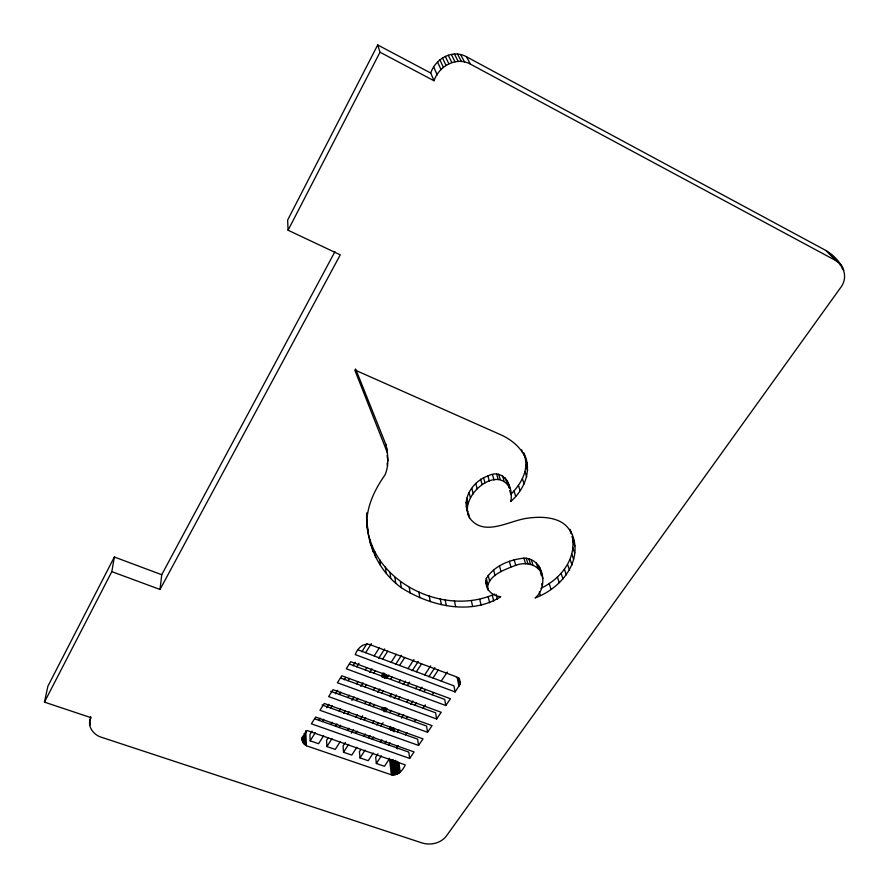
<?xml version="1.0" encoding="UTF-8"?>
<svg xmlns="http://www.w3.org/2000/svg" width="889" height="889" viewBox="0 0 889 889"><rect width="100%" height="100%" fill="white"/><g stroke="black" fill="none" stroke-linecap="round" stroke-linejoin="round"><path stroke-width="1.33" d="M302.216 740.359L302.716 737.537L307.138 730.525L405.251 764.884C402.861 770.43 397.961 775.908 391.382 774.83L306.394 745.76L302.704 742.193L302.116 737.603M569.849 529.455C585.884 558.403 562.148 588.018 535.111 597.975C549.046 586.707 543.412 558.092 523.91 558.159C509.608 559.659 494.095 565.815 486.327 578.483C484.094 587.851 491.25 596.041 500.729 596.741C470.548 615.844 429.598 605.876 401.295 587.685C377.592 570.471 365.557 541.79 366.668 512.886M540.957 588.262C560.403 579.15 576.894 558.859 572.183 536.323L574.161 541.801M467.858 511.586C461.669 497.207 474.293 480.416 487.894 475.971C504.285 467.336 513.875 487.939 510.697 501.552C524.354 489.683 532.733 470.014 523.665 452.879L527.155 464.114M367.179 516.998C368.857 501.507 376.28 487.339 385.093 474.793C389.149 465.103 388.182 454.135 385.726 444.156L355.644 368.968M460.113 683.563L458.868 678.907L455.357 676.429L369.302 644.381C362.579 643.18 357.356 648.714 355.222 654.604L455.101 691.942L459.88 684.541L459.057 678.163M840.094 263.755L836.071 260.71L470.448 64.152C456.257 56.24 438.777 66.219 434.032 80.755L430.732 73.042C435.354 58.763 452.501 48.951 466.425 56.74L825.97 250.52C838.749 258.377 851.651 274.045 840.027 288.458L446.3 836.127C440.8 843.239 430.654 845.583 422.253 843.005L101.857 737.403C93.723 735.27 86.355 725.98 90.989 717.656L44.45 702.132L47.895 686.197L114.337 557.014L161.731 574.727L160.031 589.474L111.825 571.638L114.337 557.014M510.731 494.462C519.932 485.205 527.91 472.526 525.41 458.946M569.86 529.399L571.427 533.756C564.837 516.998 543.168 515.987 527.899 518.154C509.653 520.198 484.138 537.578 469.659 518.054C457.491 497.729 496.662 463.136 509.864 488.305M89.745 725.346L90.2 722.668M89.556 723.39L90.678 716.701M541.59 573.227C536.9 563.893 524.888 561.781 515.742 565.315C505.263 569.46 487.728 575.027 487.528 588.574M430.732 73.042L377.714 44.95L287.636 220.072L288.08 230.229L340.265 254.843L160.031 589.474M44.45 702.132L111.825 571.638M288.08 230.229L379.992 52.207L377.714 44.95M161.731 574.727L334.931 251.698M312.106 731.069L309.917 734.57L310.183 740.826L318.573 743.704L323.64 735.714M318.695 720.579L320.151 718.256M326.741 707.766L328.93 704.266M335.509 693.776L337.709 690.275M344.287 679.785L345.754 677.451M353.066 665.794L355.256 662.305M361.834 651.815L366.957 643.647M310.183 740.826L315.239 732.792M322.329 721.524L323.74 719.29M330.797 708.066L332.219 705.81M339.354 694.465L340.798 692.175M348.01 680.696L349.466 678.385M356.767 666.783L358.978 663.272M365.623 652.715L371.335 643.625M330.741 724.502L332.153 722.268M339.231 711.089L340.665 708.833M347.821 697.521L349.266 695.242M356.511 683.808L357.967 681.507M365.29 669.95L366.768 667.617M374.169 655.926L379.203 647.981M328.052 737.959L326.563 740.304L326.93 746.571L335.253 749.416L340.32 741.526M335.497 726.246L336.987 723.902M343.699 713.356L345.188 711.011M351.888 700.476L354.122 696.954M360.823 686.419L363.056 682.896M369.757 672.362L371.991 668.839M378.692 658.304L384.659 648.926M326.93 746.571L331.997 738.626M339.109 727.458L340.531 725.246M347.632 714.089L349.066 711.845M356.256 700.576L357.7 698.31M364.968 686.908L366.435 684.619M373.78 673.095L375.258 670.773M382.681 659.116L387.748 651.181M347.455 730.414L348.866 728.202M356 717.09L357.434 714.845M364.646 703.621L366.101 701.354M373.391 689.997L374.858 687.708M382.226 676.229L383.715 673.906M391.16 662.294L396.261 654.36M345.321 742.493L343.076 745.982L343.532 752.261L351.788 755.083L356.856 747.293M351.322 733.192L353.566 729.691M360.312 719.223L362.556 715.734M369.302 705.255L370.802 702.932M377.547 692.453L379.803 688.964M386.548 678.496L388.793 675.007M395.538 664.528L401.539 655.226M343.532 752.261L348.599 744.415M355.756 733.347L357.178 731.147M364.334 720.068L365.768 717.834M373.002 706.644L374.458 704.388M381.77 693.076L383.248 690.786M390.638 679.34L392.127 677.04M399.606 665.461L404.728 657.527M364.023 736.27L365.446 734.081M372.624 723.035L374.069 720.812M381.325 709.655L382.781 707.411M390.115 696.131L391.593 693.853M399.017 682.452L400.506 680.152M408.007 668.617L413.896 659.56M360.956 749.316L359.445 751.627L360.001 757.906L368.19 760.706L373.258 753.005M368.491 737.748L370.002 735.436M376.792 725.035L378.303 722.724M385.837 711.167L387.348 708.855M394.138 698.454L396.405 694.987M403.184 684.574L405.451 681.107M412.24 670.706L418.274 661.46M360.001 757.906L365.079 750.16M372.247 739.192L373.691 736.992M380.881 726.002L383.059 722.668M389.604 712.656L391.071 710.422M398.428 699.176L399.917 696.909M407.351 685.541L409.596 682.107M416.374 671.762L421.564 663.839M380.448 742.093L381.892 739.904M389.104 728.936L390.56 726.735M397.861 715.645L399.328 713.411M406.706 702.21L408.195 699.954M415.652 688.619L417.163 686.341M424.698 674.884L430.665 665.828M377.958 753.772L375.68 757.217L376.336 763.507L384.448 766.285L389.526 758.673M384.793 743.437L386.304 741.137M393.138 730.802L394.649 728.502M401.484 718.168L403.762 714.723M410.585 704.388L412.863 700.943M419.686 690.609L421.964 687.164M428.798 676.829L434.865 667.65M376.336 763.507L381.403 755.85M388.615 744.971L390.06 742.793M397.294 731.869L398.761 729.669M406.073 718.623L407.551 716.401M414.952 705.233L416.441 702.977M423.92 691.686L425.431 689.419M432.999 677.996L438.244 670.084M396.738 747.849L398.194 745.682M405.451 734.792L406.918 732.592M414.252 721.59L415.741 719.368M423.153 708.244L425.398 704.877M432.154 694.742L433.665 692.475M441.255 681.096L447.289 672.051M409.662 758.428L414.096 751.938L315.662 717.067L311.394 723.813L409.662 758.428L408.807 752.116L314.85 718.879M418.552 745.427L423.031 738.859L324.285 703.455L319.962 710.278L418.552 745.427L417.641 739.159L322.107 704.955M427.542 732.269L432.065 725.646L332.997 689.697L328.63 696.598L427.542 732.269L426.576 726.046L330.708 691.331M436.621 718.979L441.2 712.278L341.821 675.784L337.398 682.752L436.621 718.979L435.599 712.8L340.643 677.996M445.811 705.533L450.445 698.754L350.733 661.705L346.266 668.761L445.811 705.533L444.722 699.41L349.433 664.061M366.735 518.865C367.29 579.917 442.111 617.633 494.706 594.041M358.311 649.97L453.946 685.864L455.101 691.942M379.992 52.207L434.032 80.755M841.672 265.689L829.937 253.532M825.97 250.52L836.071 260.71M840.149 265.055L842.928 267.856M841.983 268.345L843.828 270.212M525.399 458.024C521.065 447.523 511.797 439.988 501.74 435.221L354.744 369.924L387.393 452.734M466.425 56.74L470.448 64.152M460.635 54.573L464.547 61.952M457.557 54.096L461.402 61.474M454.423 54.04L458.202 61.419M451.29 54.407L455.012 61.786M448.212 55.185L451.879 62.574M445.256 56.351L448.856 63.775M442.455 57.907L446.011 65.353M439.877 59.819L443.367 67.297M437.555 62.041L440.988 69.553M433.821 67.264L437.188 74.876M486.127 582.873L486.905 584.751M572.816 540.601L574.794 546.09M572.683 547.391L574.661 552.914M571.66 553.78L573.616 559.337M570.116 559.47L572.06 565.048M567.649 564.659L569.571 570.249M564.415 569.293L566.326 574.905M521.632 449.801L522.499 452.357M525.91 465.325L527.644 470.525M561.092 573.305L562.97 578.939M525.021 471.726L526.744 476.96M557.414 577.05L559.259 582.695M522.388 478.738L524.088 483.994M518.42 485.35L520.098 490.639M549.113 583.34L550.902 589.018M542.857 578.45L541.101 572.816L541.201 575.327M538.545 565.326L540.29 570.938M514.02 490.972L515.664 496.295M536.334 562.993L538.067 568.593M541.712 583.684L542.412 585.951M507.108 480.382L508.719 485.661M531.266 559.692L532.967 565.282M509.708 490.517L510.919 494.506M505.397 477.949L506.997 483.216M539.312 591.941L540.356 595.363M528.844 558.725L530.533 564.315M502.418 475.493L503.996 480.749M526.266 558.203L527.933 563.793M523.91 558.159L525.566 563.748M498.662 474.237L500.218 479.482M496.651 474.159L498.196 479.415M492.517 474.782L494.04 480.038M514.153 559.726L515.742 565.315M487.894 475.971L489.372 481.238M509.308 561.27L510.875 566.882M483.516 477.604L484.972 482.871M480.66 479.193L482.094 484.483M499.507 565.937L501.007 571.571M475.759 483.46L477.16 488.761M493.584 569.905L495.051 575.561M471.859 488.483L473.226 493.806M496.206 594.53L497.373 599.13M469.136 492.717L470.492 498.062M488.161 575.305L489.595 580.984M492.306 595.341L493.739 601.086M466.703 498.24L468.036 503.607M486.327 578.483L487.739 584.173M485.894 580.673L488.317 590.463M466.058 502.174L467.381 507.552M468.592 513.709L469.659 518.054M466.203 506.141L468.259 514.942M488.25 596.997L489.661 602.753M539.845 567.604L540.79 571.516M479.782 599.43L481.138 605.209M471.337 600.631L472.637 606.409M454.401 600.742L455.601 606.531M445.189 599.819L446.322 605.609M459.391 678.529L460.18 682.574M458.568 677.796L459.88 684.541M457.113 676.974L458.946 686.43M440.266 598.842L441.377 604.62M429.198 595.808L430.243 601.597M508.241 483.016L509.086 487.95M418.841 591.93L419.819 597.697M409.251 587.407L410.173 593.163M385.726 444.156L386.548 449.323M387.071 455.468L387.893 460.68M387.115 463.158L387.526 465.78M400.428 581.951L401.295 587.685M394.916 577.439L395.749 583.173M389.927 572.46L390.738 578.161M385.348 567.149L386.126 572.838M379.747 559.759L380.492 565.426M374.891 551.925L375.603 557.559M372.091 546.013L372.791 551.625M390.438 694.187L390.782 696.92M396.939 746.249L397.272 748.994M398.983 762.695L400.183 772.285M387.248 675.629L387.593 678.374M393.705 727.724L394.205 731.836M397.939 761.995L399.305 772.963M370.002 539.856L370.691 545.446M386.193 674.818L386.537 677.562M392.76 728.302L393.105 731.036M396.805 761.206L398.328 773.552M366.646 517.565L367.157 521.687M367.357 525.532L368.035 531.055M385.07 673.906L385.57 678.018M391.582 727.402L391.916 730.147M395.594 760.328L397.261 774.041M383.881 672.895L384.537 678.385M390.338 726.402L390.838 730.525M394.483 760.706L396.138 774.43M382.815 673.14L383.315 677.262M393.16 759.606L394.972 774.708M381.892 674.662L382.226 677.407M385.804 707.611L386.293 711.722M391.982 759.773L393.771 774.875M384.67 707.644L385.159 711.756M390.793 759.806L392.571 774.908M383.559 707.555L384.037 711.678M389.471 758.361L391.382 774.83M386.559 447.556L386.815 451.512M305.794 730.602L306.394 745.76M304.938 732.814L305.416 745.215M304.127 733.558L304.538 744.582M303.482 735.592L303.794 743.86M302.916 736.17L303.171 743.06M302.549 738.07L302.704 742.193M302.227 737.159L302.382 741.293"/></g></svg>
